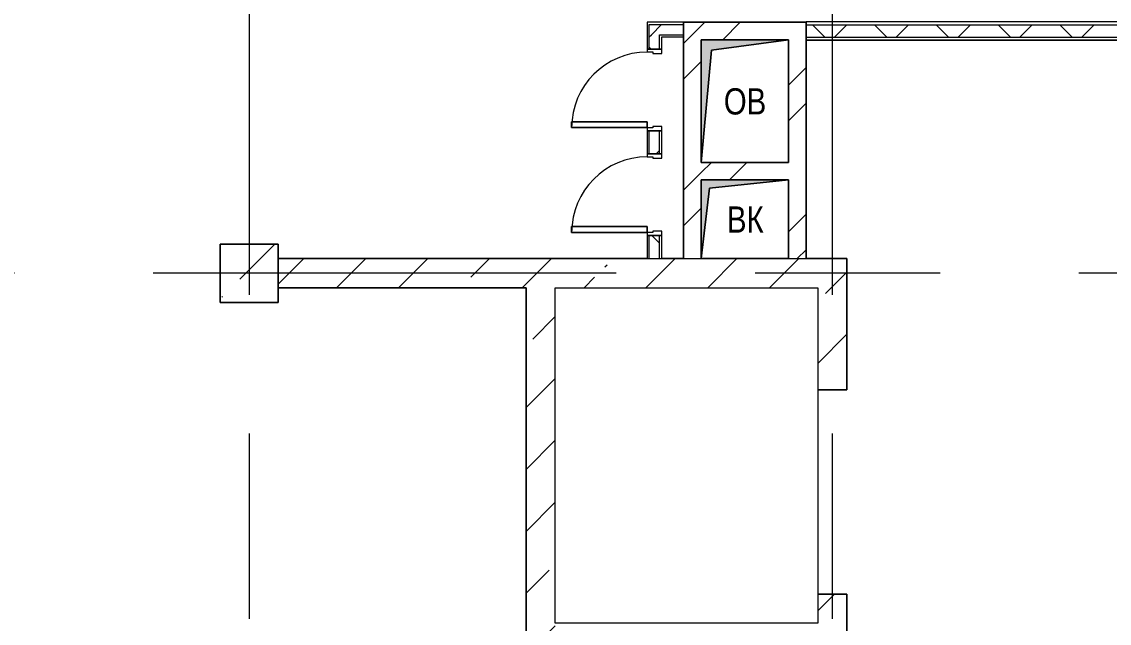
# Model space of a CAD drawing. Header units: millimetres. Extents: x 48966 to 294585, y -43515 to 30344.
# Drawn here: x 80372 to 87832, y -26683 to -22559 of the extents above; entities that cross this region are included whole.
import ezdxf

# ---------------------------------------------------------------- set-up
doc = ezdxf.new("R2010")
doc.units = ezdxf.units.MM
doc.linetypes.add('Осевые', pattern=[6350, 1270, -952.5, 3175, -952.5])
doc.linetypes.add('Сверху', pattern=[793.75, 476.25, -317.5])
for name, color, linetype, lineweight in [('Двери', 7, 'Continuous', 9), ('Каркас_Импост', 7, 'Continuous', 9), ('Обобщенные модели', 7, 'Continuous', 9), ('Обобщенные модели-1', 7, 'Continuous', 18), ('Общие ребра', 7, 'Continuous', 9), ('Оси-2', 7, 'Осевые', 9), ('Панель', 7, 'Continuous', 9), ('Перекрытия', 7, 'Continuous', 9), ('Сверху', 7, 'Сверху', 9), ('Стены-1', 7, 'Continuous', 18), ('Типовые аннотации', 7, 'Continuous', 9), ('Штриховка разреза-1', 7, 'Continuous', 9), ('Элементы узлов', 7, 'Continuous', 9)]:
    doc.layers.add(name, color=color, linetype=linetype, lineweight=lineweight)
doc.layers.add('Обобщенные модели-2', color=7, linetype='Continuous', lineweight=9, true_color=0xffbc79)
doc.styles.add('Arial', font='Arial.ttf', dxfattribs={"width": 0.8, "height": 180})
pattern_1 = [(45, (0, 0), (-212.132, 212.132), []), (135, (0, 0), (-212.132, -212.132), [])]
pattern_2 = [(45, (0, 0), (-502.8943, 502.8943), []), (45, (0, 762), (-502.8943, 502.8943), [])]
pattern_3 = [(45, (0, 0), (-424.264, 424.264), [600, -100, 20, -100]), (45, (0, 424), (-424.264, 424.264), [])]

# ---------------------------------------------------------------- blocks, each defined once
blk = doc.blocks.new('Обобщенные модели 6 - Обобщенные модели 6-1062437-План 4-го этажа на отм_ _8_400')
at = {"layer": 'Обобщенные модели'}
h = blk.add_hatch(dxfattribs=at)
h.set_pattern_fill('FP_7', color=256, style=0, pattern_type=2)
h.set_pattern_definition([(45, (0, 0), (-493.914, 493.914), []), (45, (493.9, 0), (-493.914, 493.914), [873.125, -174.625, 6.706, -167.919])])
h.paths.add_polyline_path([(82131.6, -24482.9), (82131.6, -24082.9), (81731.6, -24082.9), (81731.6, -24482.9)], flags=0)
h.paths.add_polyline_path([(82131.6, 23517.1), (82131.6, 23917.1), (81731.6, 23917.1), (81731.6, 23517.1)], flags=0)
h.paths.add_polyline_path([(78131.6, 23517.1), (78131.6, 23917.1), (77731.6, 23917.1), (77731.6, 23517.1)], flags=0)
h.paths.add_polyline_path([(71731.6, 23517.1), (72131.6, 23517.1), (72131.6, 23917.1), (71731.6, 23917.1)], flags=0)
h.paths.add_polyline_path([(65731.6, 23517.1), (66131.6, 23517.1), (66131.6, 23917.1), (65731.6, 23917.1)], flags=0)
at = {"layer": 'Обобщенные модели-1'}
for p, q in [((82131.6, -24082.9), (81731.6, -24082.9)), ((81731.6, -24082.9), (81731.6, -24482.9)), ((82131.6, -24482.9), (82131.6, -24082.9)), ((81731.6, -24482.9), (82131.6, -24482.9))]:
    blk.add_line(p, q, dxfattribs=at)
blk = doc.blocks.new('170_ОтверстиеПрямоугольноеВертикальное - 170_ОтверстиеПрямоугольноеВертикальное-5689082-План 4-го этажа на отм_ _8_400')
at = {"layer": 'Обобщенные модели'}
for p, q in [((-300, -420), (-300, 420)), ((-300, 420), (300, 420)), ((300, 420), (300, -420)), ((300, -420), (-300, -420))]:
    blk.add_line(p, q, dxfattribs=at)
blk = doc.blocks.new('170_ОтверстиеПрямоугольноеВертикальное - 170_ОтверстиеПрямоугольноеВертикальное-5689084-План 4-го этажа на отм_ _8_400')
at = {"layer": 'Обобщенные модели'}
for p, q in [((-300, -270), (-300, 270)), ((-300, 270), (300, 270)), ((300, 270), (300, -270)), ((300, -270), (-300, -270))]:
    blk.add_line(p, q, dxfattribs=at)
blk = doc.blocks.new('M_Дверь-Проем - 1400 x 2250 mm-4769190-План 4-го этажа на отм_ _8_400')
at = {"layer": 'Сверху'}
blk.add_line((-708.2, -100), (691.8, -100), dxfattribs=at)
blk = doc.blocks.new('Дверь - Однопольная без ручки - ДТ2_21х5_6-6222508-План 4-го этажа на отм_ _8_400')
at = {"layer": 'Двери'}
for p, q in [((-219, 568), (-259, 568)), ((-259, 568), (-259, 50)), ((-219, 50), (-219, 568)), ((-259, 50), (-219, 50))]:
    blk.add_line(p, q, dxfattribs=at)
blk.add_arc((-259, 50), 518, 360, 90, dxfattribs=at)
at = {"layer": 'Каркас_Импост'}
for p, q in [((-260, 50), (-280, 50)), ((-280, 50), (-280, -50)), ((-260, 10), (-260, 50)), ((-250, 10), (-260, 10)), ((-250, -50), (-250, 10)), ((260, 10), (250, 10)), ((250, 10), (250, -50)), ((280, 50), (260, 50)), ((260, 50), (260, 10)), ((280, -50), (280, 50)), ((-280, -50), (-250, -50)), ((250, -50), (280, -50))]:
    blk.add_line(p, q, dxfattribs=at)
at = {"layer": 'Панель'}
for p, q in [((-259, 568), (-219, 568)), ((-259, 50), (-259, 568)), ((-219, 568), (-219, 50)), ((-219, 50), (-259, 50))]:
    blk.add_line(p, q, dxfattribs=at)

msp = doc.modelspace()

# ---------------------------------------------------------------- hatches: boundary and pattern name
at = {"layer": 'Штриховка разреза-1'}
h = msp.add_hatch(dxfattribs=at)
h.set_pattern_fill('FP_5', color=256, style=0, pattern_type=2)
h.set_pattern_definition(pattern_1)
h.paths.add_polyline_path([(84911.6, -22647.9), (84911.6, -22577.9), (84676.6, -22577.9), (84676.6, -22647.9), (84746.6, -22647.9)], flags=0)
h = msp.add_hatch(dxfattribs=at)
h.set_pattern_fill('FP_2', color=256, style=0, pattern_type=2)
h.set_pattern_definition(pattern_2)
h.paths.add_polyline_path([(85631.6, -22682.9), (85751.6, -22682.9), (85751.6, -22562.9), (84911.6, -22562.9), (84911.6, -22682.9), (85543.4, -22682.9)], flags=0)
h = msp.add_hatch(dxfattribs=at)
h.set_pattern_fill('FP_5', color=256, style=0, pattern_type=2)
h.set_pattern_definition(pattern_1)
h.paths.add_polyline_path([(89351.6, -22665.4), (89351.6, -22580.4), (85751.6, -22580.4), (85751.6, -22665.4), (87163.9, -22665.4)], flags=0)
h = msp.add_hatch(dxfattribs=at)
h.set_pattern_fill('FP_5', color=256, style=0, pattern_type=2)
h.set_pattern_definition(pattern_1)
h.paths.add_polyline_path([(84746.6, -24182.9), (84746.6, -24024.5), (84676.6, -24024.5), (84676.6, -24182.9)], flags=0)
h.paths.add_polyline_path([(84676.6, -23464.5), (84746.6, -23464.5), (84746.6, -23306.2), (84676.6, -23306.2)], flags=0)
h.paths.add_polyline_path([(84746.6, -22746.2), (84746.6, -22647.9), (84676.6, -22647.9), (84676.6, -22746.2)], flags=0)
h = msp.add_hatch(dxfattribs=at)
h.set_pattern_fill('FP_2', color=256, style=0, pattern_type=2)
h.set_pattern_definition(pattern_2)
h.paths.add_polyline_path([(84911.6, -24182.9), (85031.6, -24182.9), (85031.6, -22682.9), (84911.6, -22682.9), (84911.6, -24084.4)], flags=0)
h = msp.add_hatch(dxfattribs=at)
h.set_pattern_fill('FP_2', color=256, style=0, pattern_type=2)
h.set_pattern_definition(pattern_2)
h.paths.add_polyline_path([(85751.6, -24182.9), (85751.6, -22682.9), (85631.6, -22682.9), (85631.6, -24182.9)], flags=0)
h = msp.add_hatch(dxfattribs=at)
h.set_pattern_fill('FP_2', color=256, style=0, pattern_type=2)
h.set_pattern_definition(pattern_2)
h.paths.add_polyline_path([(85031.6, -23642.9), (85631.6, -23642.9), (85631.6, -23522.9), (85031.6, -23522.9)], flags=0)
h = msp.add_hatch(dxfattribs=at)
h.set_pattern_fill('FP_4', color=256, style=0, pattern_type=2)
h.set_pattern_definition(pattern_3)
h.paths.add_polyline_path([(85831.6, -24382.9), (85831.6, -24182.9), (82131.6, -24182.9), (82131.6, -24382.9), (85543.4, -24382.9)], flags=0)
h = msp.add_hatch(dxfattribs=at)
h.set_pattern_fill('FP_4', color=256, style=0, pattern_type=2)
h.set_pattern_definition(pattern_3)
h.paths.add_polyline_path([(86031.6, -31687.9), (86031.6, -31285.4), (85831.6, -31285.4), (85831.6, -31687.9)], flags=0)
h.paths.add_polyline_path([(86031.6, -29785.4), (86031.6, -28482.9), (85831.6, -28482.9), (85831.6, -29785.4)], flags=0)
h.paths.add_polyline_path([(86031.6, -27282.9), (86031.6, -26482.9), (85831.6, -26482.9), (85831.6, -27282.9)], flags=0)
h.paths.add_polyline_path([(86031.6, -25082.9), (86031.6, -24182.9), (85831.6, -24182.9), (85831.6, -25082.9)], flags=0)
h = msp.add_hatch(dxfattribs=at)
h.set_pattern_fill('FP_4', color=256, style=0, pattern_type=2)
h.set_pattern_definition(pattern_3)
h.paths.add_polyline_path([(83922.9, -28682.9), (84031.6, -28682.9), (84031.6, -24382.9), (83831.6, -24382.9), (83831.6, -28682.9)], flags=0)
at = {"layer": 'Элементы узлов'}
for points in [[(85031.6, -23522.9), (85103.6, -22754.9), (85631.6, -22682.9), (85031.6, -22682.9), (85031.6, -22961.1)], [(85031.6, -24182.9), (85088.6, -23699.9), (85631.6, -23642.9), (85031.6, -23642.9), (85031.6, -24155.6)]]:
    msp.add_hatch(color=256, dxfattribs=at).paths.add_polyline_path(points, flags=0)

# ---------------------------------------------------------------- linework, layer by layer
at = {"layer": 'Обобщенные модели-2'}
for p, q in [((85631.6, -22682.9), (85031.6, -22682.9)), ((85031.6, -22682.9), (85031.6, -23482.9)), ((85631.6, -23482.9), (85631.6, -22682.9)), ((85031.6, -23682.9), (85031.6, -24182.9)), ((85631.6, -24182.9), (85631.6, -23682.9)), ((85031.6, -24182.9), (85631.6, -24182.9))]:
    msp.add_line(p, q, dxfattribs=at)
at = {"layer": 'Общие ребра'}
for p, q in [((84661.6, -22577.9), (84661.6, -22662.9)), ((84676.6, -22647.9), (84676.6, -22577.9)), ((84676.6, -22577.9), (84911.6, -22577.9)), ((85751.6, -22580.4), (89351.6, -22580.4)), ((84661.6, -22662.9), (84661.6, -22746.2)), ((84676.6, -22662.9), (84676.6, -22647.9)), ((84676.6, -22746.2), (84676.6, -22662.9)), ((84746.6, -22662.9), (84746.6, -22647.9)), ((84746.6, -22647.9), (84911.6, -22647.9)), ((84746.6, -22746.2), (84746.6, -22662.9)), ((85751.6, -22665.4), (89351.6, -22665.4)), ((84661.6, -23306.2), (84661.6, -23464.5)), ((84676.6, -23464.5), (84676.6, -23306.2)), ((84746.6, -23464.5), (84746.6, -23306.2)), ((84661.6, -24024.5), (84661.6, -24180.9)), ((84676.6, -24182.9), (84676.6, -24024.5)), ((84746.6, -24182.9), (84746.6, -24024.5)), ((84661.6, -24182.9), (84676.6, -24182.9)), ((84676.6, -24182.9), (84746.6, -24182.9)), ((84746.6, -24182.9), (84761.6, -24182.9)), ((84911.6, -24182.9), (85031.6, -24182.9)), ((85631.6, -24182.9), (85751.6, -24182.9)), ((86031.6, -25082.9), (86031.6, -24182.9)), ((86031.6, -27282.9), (86031.6, -26482.9))]:
    msp.add_line(p, q, dxfattribs=at)
at = {"layer": 'Оси-2'}
for p, q in [((81931.6, 25417.1), (81931.6, -41737.8)), ((85931.6, 25417.1), (85931.6, -41737.8)), ((150171.6, -24282.9), (50565.6, -24282.9))]:
    msp.add_line(p, q, dxfattribs=at)
at = {"layer": 'Перекрытия'}
for p, q in [((84911.6, -24182.9), (84911.6, -22562.9)), ((84911.6, -22562.9), (85751.6, -22562.9)), ((85031.6, -23482.9), (85031.6, -22682.9)), ((85031.6, -22682.9), (85631.6, -22682.9)), ((85631.6, -22682.9), (85631.6, -23482.9)), ((88579.1, -22685.4), (85751.6, -22685.4)), ((85751.6, -22685.4), (85751.6, -24182.9)), ((85031.6, -24182.9), (85031.6, -23682.9)), ((85631.6, -23682.9), (85631.6, -24182.9)), ((81731.6, -24482.9), (81731.6, -24082.9)), ((81731.6, -24082.9), (82131.6, -24082.9)), ((82131.6, -24082.9), (82131.6, -24182.9)), ((82131.6, -24182.9), (84911.6, -24182.9)), ((85631.6, -24182.9), (85031.6, -24182.9)), ((85751.6, -24182.9), (86031.6, -24182.9)), ((86031.6, -24182.9), (86031.6, -25082.9)), ((83831.6, -24382.9), (82131.6, -24382.9)), ((82131.6, -24382.9), (82131.6, -24482.9)), ((83831.6, -29557.9), (83831.6, -24382.9)), ((84031.6, -26682.9), (84031.6, -24382.9)), ((84031.6, -24382.9), (85831.6, -24382.9)), ((85831.6, -24382.9), (85831.6, -26682.9)), ((82131.6, -24482.9), (81731.6, -24482.9)), ((86031.6, -25082.9), (85831.6, -25082.9)), ((85831.6, -25082.9), (85831.6, -26482.9)), ((85831.6, -26482.9), (86031.6, -26482.9)), ((86031.6, -26482.9), (86031.6, -27282.9)), ((85831.6, -26682.9), (84031.6, -26682.9))]:
    msp.add_line(p, q, dxfattribs=at)
at = {"layer": 'Стены-1'}
for p, q in [((84911.6, -22562.9), (84661.6, -22562.9)), ((84661.6, -22562.9), (84661.6, -22577.9)), ((85751.6, -22562.9), (84911.6, -22562.9)), ((84911.6, -22562.9), (84911.6, -22682.9)), ((84911.6, -22662.9), (84911.6, -22562.9)), ((89351.6, -22560.4), (85751.6, -22560.4)), ((85751.6, -22560.4), (85751.6, -22685.4)), ((85751.6, -22682.9), (85751.6, -22562.9)), ((84761.6, -22746.2), (84761.6, -22662.9)), ((84761.6, -22662.9), (84911.6, -22662.9)), ((84661.6, -22746.2), (84761.6, -22746.2)), ((84911.6, -22682.9), (84911.6, -24182.9)), ((85031.6, -22682.9), (85631.6, -22682.9)), ((85031.6, -23522.9), (85031.6, -22682.9)), ((85631.6, -22682.9), (85631.6, -23522.9)), ((85751.6, -24182.9), (85751.6, -22682.9)), ((85751.6, -22685.4), (88579.1, -22685.4)), ((84761.6, -23306.2), (84661.6, -23306.2)), ((84761.6, -23464.5), (84761.6, -23306.2)), ((84661.6, -23464.5), (84761.6, -23464.5)), ((85631.6, -23522.9), (85031.6, -23522.9)), ((85031.6, -24182.9), (85031.6, -23642.9)), ((85031.6, -23642.9), (85631.6, -23642.9)), ((85631.6, -23642.9), (85631.6, -24182.9)), ((84761.6, -24024.5), (84661.6, -24024.5)), ((84761.6, -24182.9), (84761.6, -24024.5)), ((84661.6, -24182.9), (82131.6, -24182.9)), ((82131.6, -24182.9), (82131.6, -24382.9)), ((84661.6, -24180.9), (84661.6, -24182.9)), ((84911.6, -24182.9), (84761.6, -24182.9)), ((85631.6, -24182.9), (85031.6, -24182.9)), ((85831.6, -24182.9), (85751.6, -24182.9)), ((86031.6, -24182.9), (85831.6, -24182.9)), ((82131.6, -24382.9), (83831.6, -24382.9)), ((83831.6, -24382.9), (83831.6, -28682.9)), ((84031.6, -24382.9), (85831.6, -24382.9)), ((84031.6, -26682.9), (84031.6, -24382.9)), ((85831.6, -24382.9), (85831.6, -25082.9)), ((85831.6, -25082.9), (86031.6, -25082.9)), ((85831.6, -26482.9), (85831.6, -26682.9)), ((86031.6, -26482.9), (85831.6, -26482.9)), ((85831.6, -26682.9), (84031.6, -26682.9))]:
    msp.add_line(p, q, dxfattribs=at)
at = {"layer": 'Элементы узлов'}
for p, q in [((85631.6, -22682.9), (85031.6, -22682.9)), ((85031.6, -22682.9), (85031.6, -23522.9)), ((85631.6, -22682.9), (85103.6, -22754.9)), ((85103.6, -22754.9), (85631.6, -22682.9)), ((85631.6, -23522.9), (85631.6, -22682.9)), ((85103.6, -22754.9), (85031.6, -23522.9)), ((85031.6, -23522.9), (85103.6, -22754.9)), ((85031.6, -23522.9), (85631.6, -23522.9)), ((85631.6, -23642.9), (85031.6, -23642.9)), ((85031.6, -23642.9), (85031.6, -24182.9)), ((85631.6, -23642.9), (85088.6, -23699.9)), ((85088.6, -23699.9), (85631.6, -23642.9)), ((85631.6, -24182.9), (85631.6, -23642.9)), ((85088.6, -23699.9), (85031.6, -24182.9)), ((85031.6, -24182.9), (85088.6, -23699.9)), ((85031.6, -24182.9), (85631.6, -24182.9))]:
    msp.add_line(p, q, dxfattribs=at)

# ---------------------------------------------------------------- block references
at = {"layer": 'Двери'}
for name, p, rotation in [('Дверь - Однопольная без ручки - ДТ2_21х5_6-6222508-План 4-го этажа на отм_ _8_400', (84711.6, -23026.2), 89.99999999999908), ('Дверь - Однопольная без ручки - ДТ2_21х5_6-6222508-План 4-го этажа на отм_ _8_400', (84711.6, -23744.5), 89.99999999999908), ('M_Дверь-Проем - 1400 x 2250 mm-4769190-План 4-го этажа на отм_ _8_400', (85931.6, -25791.1), 269.9999999999998)]:
    msp.add_blockref(name, p, dxfattribs=dict(at, rotation=rotation))
at = {"layer": 'Обобщенные модели'}
msp.add_blockref('Обобщенные модели 6 - Обобщенные модели 6-1062437-План 4-го этажа на отм_ _8_400', (0, 0), dxfattribs=at)
at = {"layer": 'Элементы узлов'}
for name, p in [('170_ОтверстиеПрямоугольноеВертикальное - 170_ОтверстиеПрямоугольноеВертикальное-5689082-План 4-го этажа на отм_ _8_400', (85331.6, -23102.9)), ('170_ОтверстиеПрямоугольноеВертикальное - 170_ОтверстиеПрямоугольноеВертикальное-5689084-План 4-го этажа на отм_ _8_400', (85331.6, -23912.9))]:
    msp.add_blockref(name, p, dxfattribs=at)

# ---------------------------------------------------------------- texts
at = {"layer": 'Типовые аннотации', "char_height": 180, "attachment_point": 1, "style": 'Arial'}
for s, insert, width in [('ОВ', (85187.8, -23014.9), 359.156), ('ВК', (85209.4, -23824.9), 307.848)]:
    msp.add_mtext(s, dxfattribs=dict(at, insert=insert, width=width))

doc.saveas('drawing.dxf')
